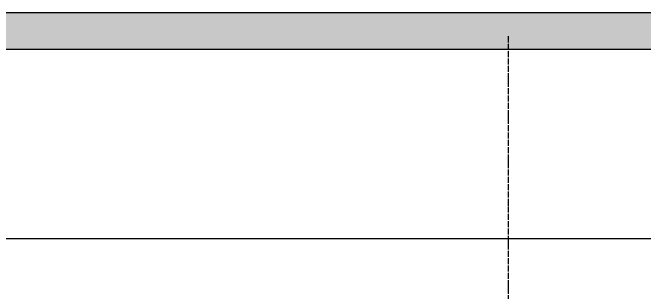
# Model space of a CAD drawing. Extents: x -1899985 to 1774885, y 556286 to 2175695.
# Drawn here: x -1660935 to -1658864, y 574782 to 575697 of the extents above; entities that cross this region are included whole.
import ezdxf

# ---------------------------------------------------------------- set-up
doc = ezdxf.new("R2010")
doc.units = 0
doc.header["$LTSCALE"] = 10
doc.header["$MEASUREMENT"] = 0
doc.linetypes.add('20剖面图$0$DOTE', pattern=[2.42, 2, -0.2, 0.02, -0.2])
for name, color, linetype in [('20剖面图$0$A-AXIS-DOTE', 14, '20剖面图$0$DOTE'), ('20剖面图$0$A-LIN-V', 9, 'Continuous'), ('20剖面图$0$AS-COLN', 6, 'Continuous'), ('20剖面图$0$PUB_HATCH', 8, 'Continuous'), ('A-LIN-V', 9, 'Continuous')]:
    doc.layers.add(name, color=color, linetype=linetype)

# ---------------------------------------------------------------- blocks, each defined once
blk = doc.blocks.new('20剖面图$0$5555rrrrrrrrrrr')
at = {"layer": '20剖面图$0$A-AXIS-DOTE'}
blk.add_line((-1631325, 575655), (-1631325, 568562.5), dxfattribs=at)
blk = doc.blocks.new('20剖面图')
at = {"layer": '20剖面图$0$PUB_HATCH'}
h = blk.add_hatch(dxfattribs=at)
h.set_pattern_fill('钢筋混凝土', color=256, scale=30, style=0)
h.set_pattern_definition([(45, (0, 0), (-53.0330086, 53.0330086), []), (50, (0, 0), (215.178055, -18.82564), [22.5, -247.5]), (355, (0, 0), (-41.6254, 225.65764), [18, -198]), (100.4514, (17.93, -1.57), (173.552815, 206.831863), [19.122057, -210.342634]), (46.1842, (0, 60), (320.172315, -49.655704), [33.75, -371.25]), (96.6356, (26.68, 55.86), (280.39881, 292.23536), [28.683086, -315.5139]), (351.1842, (0, 60), (280.398584, 292.23558), [27, -297]), (21, (30, 45), (179.072116, -120.785667), [22.5, -247.5]), (326, (30, 45), (72.9946, 217.545014), [18, -198]), (71.4514, (44.92, 34.93), (252.066789, 96.75915), [19.122057, -210.342634]), (37.5, (0, 0), (3.6479566, 99.868156), [0, -195.6, 0, -201, 0, -198.75]), (7.5, (0, 0), (78.920861, 118.3235136), [0, -114.6, 0, -191.1, 0, -75.75]), (327.5, (-66.9, 0), (160.146731, -6.7664615), [0, -75, 0, -234, 0, -310.5]), (317.5, (-96.9, 0), (174.955851, 30.031495), [0, -97.5, 0, -155.4, 0, -220.5])])
h.paths.add_polyline_path([(-1654310.4, 575577.5), (-1654310.4, 575697.5), (-1664610.4, 575697.5), (-1664610.4, 575577.5)])
at = {"layer": '20剖面图$0$A-LIN-V'}
blk.add_lwpolyline([(-1654610.4, 574957.5), (-1664610.4, 574957.5)], dxfattribs=at)
at = {"layer": '20剖面图$0$AS-COLN'}
for p, q in [((-1664610.4, 575697.5), (-1654310.4, 575697.5)), ((-1664610.4, 575577.5), (-1654310.4, 575577.5))]:
    blk.add_line(p, q, dxfattribs=at)
at = {"layer": '20剖面图$0$A-LIN-V'}
blk.add_blockref('20剖面图$0$5555rrrrrrrrrrr', (-27985.4, -35), dxfattribs=at)

msp = doc.modelspace()

# ---------------------------------------------------------------- block references
at = {"layer": 'A-LIN-V'}
msp.add_blockref('20剖面图', (0, 0), dxfattribs=at)

doc.saveas('drawing.dxf')
